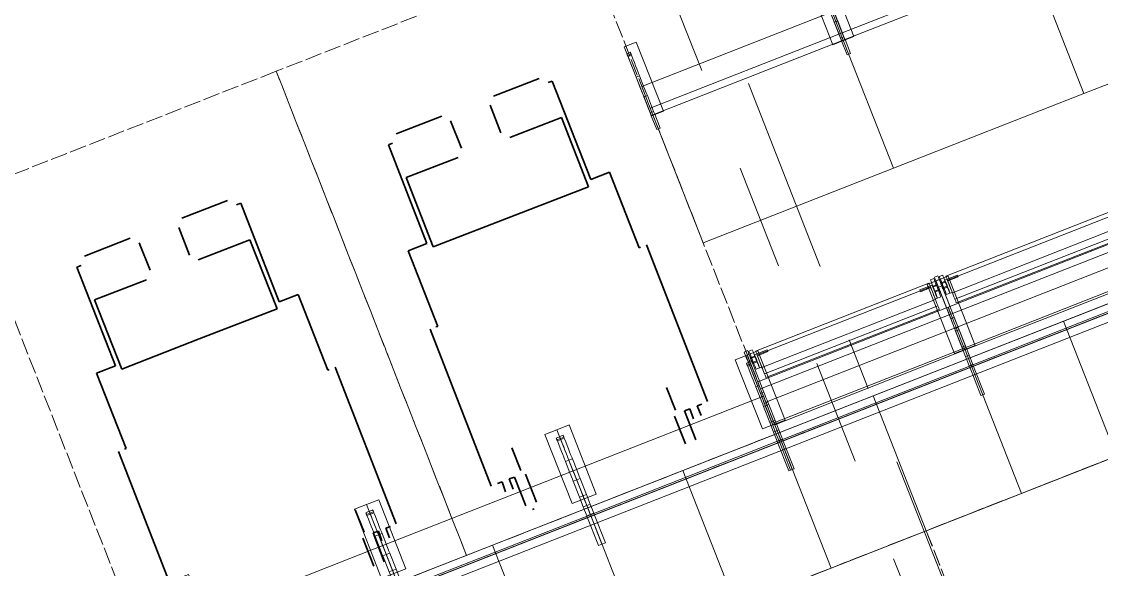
# Model space of a CAD drawing. Header units: millimetres. Extents: x -89663 to 74273, y -103666 to 18539.
# Drawn here: x -23755 to -20851, y -57795 to -56321 of the extents above; entities that cross this region are included whole.
import ezdxf
from ezdxf.enums import TextEntityAlignment as Align

# ---------------------------------------------------------------- set-up
doc = ezdxf.new("R2010")
doc.units = ezdxf.units.MM
doc.header["$MEASUREMENT"] = 0
for name, pattern in [('Dashed', [564.444447, 282.222223, -282.222223]), ('Double Dashed', [1093.611073, 529.166651, -211.666656, 141.111112, -211.666656]), ('Hidden Line', [55, 45, -10])]:
    doc.linetypes.add(name, pattern=pattern)
for name, color, linetype in [('A-25-M_Wall_Ext', 7, 'Continuous'), ('A-95-MC_Marker_Section_P2.Marker', 7, 'Continuous'), ('New_A-15-MG_Structural_Grid_Phase_2', 7, 'Continuous'), ('New_A-20-M_Floor_Slab', 7, 'Continuous'), ('New_A-25-M_Wall_Ext', 7, 'Continuous'), ('New_A-35-M_FFE_Fixed', 7, 'Continuous')]:
    doc.layers.add(name, color=color, linetype=linetype)
for name, color, linetype, lineweight in [('A-25-M_Wall_Ext_Pen_No__87', 8, 'Continuous', 20), ('A-95-MC_Marker_Section_P2.Marker_Pen_No__1', 7, 'Continuous', 13), ('New_A-20-M_Floor_Slab_Pen_No__87', 8, 'Continuous', 20), ('New_A-20-M_Floor_Slab_Pen_No__89', 8, 'Continuous', 20), ('New_A-25-M_Wall_Ext_Pen_No__87', 8, 'Continuous', 20), ('New_A-35-M_FFE_Fixed_Pen_No__1', 7, 'Continuous', 13), ('New_A-95-P_Drawing_Pen_No__1', 7, 'Continuous', 13), ('New_A-95-P_Drawing_Pen_No__101', 252, 'Continuous', 15), ('New_A-95-P_Drawing_Pen_No__7', 7, 'Continuous', 35)]:
    doc.layers.add(name, color=color, linetype=linetype, lineweight=lineweight)
doc.layers.add('New_A-15-MG_Structural_Grid_Phase_2_Pen_No__222', color=7, linetype='Continuous', lineweight=13, true_color=0x65af33)
doc.styles.add('GENERATED_STYLE_4', font='')
doc.styles.get('GENERATED_STYLE_4').set_extended_font_data('Swis721 BT')

# ---------------------------------------------------------------- blocks, each defined once
blk = doc.blocks.new('Slab_1_1', base_point=(-18804.7, -56308.9))
at = {"layer": 'New_A-20-M_Floor_Slab_Pen_No__89', "linetype": 'Continuous', "flags": 128}
blk.add_lwpolyline([(-18804.7, -56308.9), (-24109.7, -58392.2), (-23994.9, -59408.9), (-18197, -57132)], close=True, dxfattribs=at)
blk = doc.blocks.new('Wall_4_1', base_point=(-18610.5, -56232.6))
at = {"layer": 'New_A-20-M_Floor_Slab_Pen_No__87', "linetype": 'Continuous', "flags": 128}
for points in [[(-18610.5, -56232.6), (-24302.4, -58467.9)], [(-24297, -58489.4), (-18599.7, -56252)]]:
    blk.add_lwpolyline(points, dxfattribs=at)
blk = doc.blocks.new('Wall_55_1', base_point=(-38175.9, -69536.5))
at = {"layer": 'New_A-25-M_Wall_Ext_Pen_No__87', "linetype": 'Hidden Line'}
for radius in [28161.8, 28211.8]:
    blk.add_arc((-26758.9, -43792.8), radius, 246.08329, 336.44041, dxfattribs=at)
blk = doc.blocks.new('Wall_231_1', base_point=(-38294.6, -69816.9))
at = {"layer": 'A-25-M_Wall_Ext_Pen_No__87', "linetype": 'Hidden Line'}
for radius, start, end in [(28130.8, 246.16287, 336.76285), (28469.8, 246.15506, 336.76093)]:
    blk.add_arc((-26785.3, -43777.2), radius, start, end, dxfattribs=at)
blk = doc.blocks.new('Montpelier tall surface')
at = {"layer": 'New_A-35-M_FFE_Fixed_Pen_No__1', "linetype": 'Continuous'}
for p, q in [((0, 550), (0, 0)), ((390, 550), (0, 550)), ((370, 550), (285, 550)), ((285, 540), (285, 550)), ((370, 540), (285, 540)), ((371, 550), (370, 550)), ((370, 540), (370, 550)), ((371, 540), (370, 540)), ((370.4, 0), (370.4, 550)), ((370.4, 550), (390, 550)), ((397.3, 550), (371, 550)), ((371, 540), (371, 550)), ((397.3, 540), (371, 540)), ((390, 0), (390, 550)), ((390, 550), (497, 550)), ((390, 0), (390, 550)), ((424.7, 550), (397.3, 550)), ((397.3, 540), (397.3, 550)), ((424.7, 540), (397.3, 540)), ((416, 550), (416, 515)), ((416, 550), (616, 550)), ((470.9, 550), (424.7, 550)), ((424.7, 540), (424.7, 550)), ((470.9, 540), (424.7, 540)), ((477.4, 550), (470.9, 550)), ((470.9, 540), (470.9, 550)), ((477.4, 540), (470.9, 540)), ((495.7, 550), (477.4, 550)), ((495.7, 540), (477.4, 540)), ((528.2, 550), (495.7, 550)), ((528.2, 540), (495.7, 540)), ((497, 0), (497, 550)), ((530.6, 550), (528.2, 550)), ((528.2, 540), (528.2, 550)), ((530.6, 540), (528.2, 540)), ((534.9, 550), (530.6, 550)), ((534.9, 540), (530.6, 540)), ((540.8, 550), (534.9, 550)), ((540.8, 540), (534.9, 540)), ((548.2, 550), (540.8, 550)), ((548.2, 540), (540.8, 540)), ((556.9, 550), (548.2, 550)), ((556.9, 540), (548.2, 540)), ((566.6, 550), (556.9, 550)), ((566.6, 540), (556.9, 540)), ((576.9, 550), (566.6, 550)), ((576.9, 540), (566.6, 540)), ((587.6, 550), (576.9, 550)), ((587.6, 540), (576.9, 540)), ((591, 550), (587.6, 550)), ((587.6, 540), (587.6, 550)), ((591, 540), (587.6, 540)), ((592, 550), (591, 550)), ((591, 540), (591, 550)), ((592, 540), (591, 540)), ((592.9, 550), (592, 550)), ((592.9, 540), (592, 540)), ((593.8, 550), (592.9, 550)), ((593.8, 540), (592.9, 540)), ((594.6, 550), (593.8, 550)), ((594.6, 540), (593.8, 540)), ((595.2, 550), (594.6, 550)), ((595.2, 540), (594.6, 540)), ((595.6, 550), (595.2, 550)), ((595.6, 540), (595.2, 540)), ((595.9, 550), (595.6, 550)), ((595.9, 540), (595.6, 540)), ((596, 550), (595.9, 550)), ((596, 540), (595.9, 540)), ((596, 540), (596, 550)), ((616, 550), (616, 515)), ((416, 515), (616, 515)), ((416, 0), (416, 35)), ((416, 35), (616, 35)), ((616, 0), (616, 35)), ((0, 0), (390, 0)), ((285, 10), (285, 0)), ((370, 10), (285, 10)), ((370, 0), (285, 0)), ((370, 10), (370, 0)), ((371, 10), (370, 10)), ((371, 0), (370, 0)), ((370.4, 0), (390, 0)), ((371, 10), (371, 0)), ((397.3, 10), (371, 10)), ((397.3, 0), (371, 0)), ((390, 0), (497, 0)), ((424.7, 10), (397.3, 10)), ((397.3, 10), (397.3, 0)), ((424.7, 0), (397.3, 0)), ((416, 0), (616, 0)), ((470.9, 10), (424.7, 10)), ((424.7, 10), (424.7, 0)), ((470.9, 0), (424.7, 0)), ((477.4, 10), (470.9, 10)), ((470.9, 10), (470.9, 0)), ((477.4, 0), (470.9, 0)), ((495.7, 10), (477.4, 10)), ((495.7, 0), (477.4, 0)), ((528.2, 10), (495.7, 10)), ((528.2, 0), (495.7, 0)), ((530.6, 10), (528.2, 10)), ((528.2, 10), (528.2, 0)), ((530.6, 0), (528.2, 0)), ((534.9, 10), (530.6, 10)), ((534.9, 0), (530.6, 0)), ((540.8, 10), (534.9, 10)), ((540.8, 0), (534.9, 0)), ((548.2, 10), (540.8, 10)), ((548.2, 0), (540.8, 0)), ((556.9, 10), (548.2, 10)), ((556.9, 0), (548.2, 0)), ((566.6, 10), (556.9, 10)), ((566.6, 0), (556.9, 0)), ((576.9, 10), (566.6, 10)), ((576.9, 0), (566.6, 0)), ((587.6, 10), (576.9, 10)), ((587.6, 0), (576.9, 0)), ((591, 10), (587.6, 10)), ((587.6, 10), (587.6, 0)), ((591, 0), (587.6, 0)), ((592, 10), (591, 10)), ((591, 10), (591, 0)), ((592, 0), (591, 0)), ((592.9, 10), (592, 10)), ((592.9, 0), (592, 0)), ((593.8, 10), (592.9, 10)), ((593.8, 0), (592.9, 0)), ((594.6, 10), (593.8, 10)), ((594.6, 0), (593.8, 0)), ((595.2, 10), (594.6, 10)), ((595.2, 0), (594.6, 0)), ((595.6, 10), (595.2, 10)), ((595.6, 0), (595.2, 0)), ((595.9, 10), (595.6, 10)), ((595.9, 0), (595.6, 0)), ((596, 10), (595.9, 10)), ((596, 0), (595.9, 0)), ((596, 10), (596, 0))]:
    blk.add_line(p, q, dxfattribs=at)
blk = doc.blocks.new('Montpelier with surface')
at = {"layer": 'New_A-35-M_FFE_Fixed_Pen_No__1', "linetype": 'Continuous'}
for p, q in [((0, 555), (0, 5)), ((390, 555), (0, 555)), ((285, 560), (370, 560)), ((285, 550), (285, 560)), ((370, 560), (371, 560)), ((370, 550), (370, 560)), ((370, 5), (370, 555)), ((370, 555), (414.6, 555)), ((371, 560), (397.3, 560)), ((371, 550), (371, 560)), ((390, 5), (390, 555)), ((397.3, 550), (397.3, 560)), ((397.3, 560), (424.7, 560)), ((414.6, 555), (415.5, 555)), ((414.6, 5), (414.6, 555)), ((415.5, 555), (416.5, 555)), ((416, 559.5), (616, 559.5)), ((416, 559.5), (416, 524.5)), ((416.5, 555), (417.4, 555)), ((417.4, 555), (418.3, 555)), ((418.3, 555), (419, 555)), ((419, 555), (419.6, 555)), ((419.6, 555), (420, 555)), ((420, 555), (420.2, 555)), ((420.2, 5), (420.2, 555)), ((420.2, 555), (480, 555)), ((424.7, 550), (424.7, 560)), ((424.7, 560), (470.9, 560)), ((470.9, 560), (477.4, 560)), ((470.9, 550), (470.9, 560)), ((477.4, 560), (478.6, 560)), ((477.4, 550), (477.4, 560)), ((478.6, 560), (480.7, 560)), ((480, 555), (482.5, 555)), ((480, 5), (480, 555)), ((480.7, 560), (483.7, 560)), ((482.5, 555), (485.7, 555)), ((483.7, 560), (487.4, 560)), ((485.7, 555), (489.5, 555)), ((487.4, 560), (491.7, 560)), ((489.5, 555), (493.9, 555)), ((491.7, 560), (496.6, 560)), ((493.9, 555), (499, 555)), ((496.6, 560), (501.7, 560)), ((499, 555), (504.7, 555)), ((501.7, 560), (507.1, 560)), ((504.7, 555), (511, 555)), ((507.1, 560), (597.9, 560)), ((507.1, 550), (507.1, 560)), ((511, 555), (517.9, 555)), ((517.9, 555), (525.2, 555)), ((517.9, 5), (517.9, 555)), ((525.2, 555), (530.9, 555)), ((530.9, 555), (535, 555)), ((535, 555), (537.4, 555)), ((537.4, 555), (538.2, 555)), ((538.2, 5), (538.2, 555)), ((597.9, 560), (608.1, 560)), ((597.9, 550), (597.9, 560)), ((608.1, 560), (617, 560)), ((616, 559.5), (616, 524.5)), ((617, 560), (623.5, 560)), ((623.5, 560), (626.7, 560)), ((626.7, 550), (626.7, 560)), ((285, 550), (370, 550)), ((370, 550), (371, 550)), ((371, 550), (397.3, 550)), ((397.3, 550), (424.7, 550)), ((416, 524.5), (616, 524.5)), ((424.7, 550), (470.9, 550)), ((470.9, 550), (477.4, 550)), ((477.4, 550), (478.6, 550)), ((478.6, 550), (480.7, 550)), ((480.7, 550), (483.7, 550)), ((483.7, 550), (487.4, 550)), ((487.4, 550), (491.7, 550)), ((491.7, 550), (496.6, 550)), ((496.6, 550), (501.7, 550)), ((501.7, 550), (507.1, 550)), ((507.1, 550), (597.9, 550)), ((541.1, 29.5), (541.1, 530.5)), ((541.1, 530.5), (541.7, 530.5)), ((541.7, 530.5), (543.1, 530.5)), ((543.1, 530.5), (545.3, 530.5)), ((545.3, 530.5), (548.1, 530.5)), ((548.1, 530.5), (551.8, 530.5)), ((551.8, 530.5), (552.7, 530.5)), ((551.8, 29.5), (551.8, 530.5)), ((552.7, 530.5), (554.3, 530.5)), ((554.3, 530.5), (556.3, 530.5)), ((556.3, 530.5), (558.8, 530.5)), ((558.8, 530.5), (561.5, 530.5)), ((561.5, 530.5), (564.4, 530.5)), ((564.4, 530.5), (567.4, 530.5)), ((567.4, 530.5), (570.4, 530.5)), ((570.4, 530.5), (607, 530.5)), ((570.4, 29.5), (570.4, 530.5)), ((571.6, 547), (573.6, 547)), ((571.6, 547), (571.6, 537.3)), ((571.6, 537.3), (573.6, 537.3)), ((571.6, 536.5), (572.4, 536.5)), ((571.6, 536.5), (571.6, 530.5)), ((571.6, 530.5), (572.4, 530.5)), ((572.4, 536.5), (574.9, 536.5)), ((572.4, 530.5), (574.9, 530.5)), ((573.6, 547), (579.3, 547)), ((573.6, 537.3), (579.3, 537.3)), ((574.9, 536.5), (578.9, 536.5)), ((574.9, 530.5), (578.9, 530.5)), ((578.9, 536.5), (584, 536.5)), ((578.9, 530.5), (584, 530.5)), ((579.3, 547), (587.8, 547)), ((579.3, 537.3), (587.8, 537.3)), ((584, 536.5), (590.1, 536.5)), ((584, 530.5), (590.1, 530.5)), ((587.8, 547), (597.9, 547)), ((587.8, 537.3), (597.9, 537.3)), ((589.7, 550.3), (590.2, 550.3)), ((589.7, 550.3), (589.7, 537.3)), ((589.7, 537.3), (590.2, 537.3)), ((590.1, 536.5), (596.6, 536.5)), ((590.1, 530.5), (596.6, 530.5)), ((590.2, 550.3), (591.7, 550.3)), ((590.2, 537.3), (591.7, 537.3)), ((591.7, 550.3), (594, 550.3)), ((591.7, 537.3), (594, 537.3)), ((592.1, 550.3), (592.7, 550.3)), ((592.1, 550.3), (592.1, 537.3)), ((592.1, 537.3), (592.7, 537.3)), ((592.7, 550.3), (594.2, 550.3)), ((592.7, 537.3), (594.2, 537.3)), ((594, 550.3), (596.7, 550.3)), ((594, 537.3), (596.7, 537.3)), ((594.2, 550.3), (596.5, 550.3)), ((594.2, 537.3), (596.5, 537.3)), ((596.5, 550.3), (599.1, 550.3)), ((596.5, 537.3), (599.1, 537.3)), ((596.6, 536.5), (603.3, 536.5)), ((596.6, 530.5), (603.3, 530.5)), ((596.7, 550.3), (599.4, 550.3)), ((596.7, 537.3), (599.4, 537.3)), ((597.9, 550), (608.1, 550)), ((597.9, 547), (608, 547)), ((597.9, 537.3), (608, 537.3)), ((599.1, 550.3), (601.8, 550.3)), ((599.1, 537.3), (601.8, 537.3)), ((599.4, 550.3), (601.6, 550.3)), ((599.4, 537.3), (601.6, 537.3)), ((601.6, 550.3), (603.2, 550.3)), ((601.6, 537.3), (603.2, 537.3)), ((601.8, 550.3), (604.1, 550.3)), ((601.8, 537.3), (604.1, 537.3)), ((603.2, 550.3), (603.7, 550.3)), ((603.2, 537.3), (603.7, 537.3)), ((603.3, 536.5), (609.5, 536.5)), ((603.3, 530.5), (609.5, 530.5)), ((603.7, 550.3), (603.7, 537.3)), ((604.1, 550.3), (605.6, 550.3)), ((604.1, 537.3), (605.6, 537.3)), ((604.5, 530.5), (604.5, 500.5)), ((604.5, 530.5), (609.5, 530.5)), ((605.6, 550.3), (606.1, 550.3)), ((605.6, 537.3), (606.1, 537.3)), ((606.1, 550.3), (606.1, 537.3)), ((607, 530.5), (609.5, 530.5)), ((607, 29.5), (607, 530.5)), ((608, 547), (616.5, 547)), ((608, 537.3), (616.5, 537.3)), ((608.1, 550), (617, 550)), ((609.5, 536.5), (609.5, 530.5)), ((609.5, 530.5), (611.9, 530.5)), ((609.5, 530.5), (609.5, 500.5)), ((611.9, 530.5), (613.9, 530.5)), ((613.9, 530.5), (615.5, 530.5)), ((615.5, 530.5), (616.8, 530.5)), ((616.5, 547), (622.2, 547)), ((616.5, 537.3), (622.2, 537.3)), ((616.8, 530.5), (617.6, 530.5)), ((617, 550), (623.5, 550)), ((617.6, 530.5), (617.9, 530.5)), ((617.9, 29.5), (617.9, 530.5)), ((622.2, 547), (624.2, 547)), ((622.2, 537.3), (624.2, 537.3)), ((623.5, 550), (626.7, 550)), ((624.2, 547), (624.2, 537.3)), ((604.5, 500.5), (609.5, 500.5)), ((604.5, 29.5), (604.5, 59.5)), ((604.5, 59.5), (609.5, 59.5)), ((609.5, 29.5), (609.5, 59.5)), ((416, 0), (416, 35)), ((416, 35), (616, 35)), ((541.1, 29.5), (541.7, 29.5)), ((541.7, 29.5), (543.1, 29.5)), ((543.1, 29.5), (545.3, 29.5)), ((545.3, 29.5), (548.1, 29.5)), ((548.1, 29.5), (551.8, 29.5)), ((551.8, 29.5), (552.7, 29.5)), ((552.7, 29.5), (554.3, 29.5)), ((554.3, 29.5), (556.3, 29.5)), ((556.3, 29.5), (558.8, 29.5)), ((558.8, 29.5), (561.5, 29.5)), ((561.5, 29.5), (564.4, 29.5)), ((564.4, 29.5), (567.4, 29.5)), ((567.4, 29.5), (570.4, 29.5)), ((570.4, 29.5), (607, 29.5)), ((571.6, 23.5), (571.6, 29.5)), ((571.6, 29.5), (572.4, 29.5)), ((572.4, 29.5), (574.9, 29.5)), ((574.9, 29.5), (578.9, 29.5)), ((578.9, 29.5), (584, 29.5)), ((584, 29.5), (590.1, 29.5)), ((590.1, 29.5), (596.6, 29.5)), ((596.6, 29.5), (603.3, 29.5)), ((603.3, 29.5), (609.5, 29.5)), ((604.5, 29.5), (609.5, 29.5)), ((607, 29.5), (609.5, 29.5)), ((609.5, 23.5), (609.5, 29.5)), ((609.5, 29.5), (611.9, 29.5)), ((611.9, 29.5), (613.9, 29.5)), ((613.9, 29.5), (615.5, 29.5)), ((615.5, 29.5), (616.8, 29.5)), ((616, 0), (616, 35)), ((616.8, 29.5), (617.6, 29.5)), ((617.6, 29.5), (617.9, 29.5)), ((0, 5), (390, 5)), ((285, 10), (370, 10)), ((285, 0), (285, 10)), ((370, 10), (371, 10)), ((370, 0), (370, 10)), ((370, 5), (414.6, 5)), ((371, 10), (397.3, 10)), ((371, 0), (371, 10)), ((397.3, 10), (424.7, 10)), ((397.3, 0), (397.3, 10)), ((414.6, 5), (415.5, 5)), ((415.5, 5), (416.5, 5)), ((416.5, 5), (417.4, 5)), ((417.4, 5), (418.3, 5)), ((418.3, 5), (419, 5)), ((419, 5), (419.6, 5)), ((419.6, 5), (420, 5)), ((420, 5), (420.2, 5)), ((420.2, 5), (480, 5)), ((424.7, 10), (470.9, 10)), ((424.7, 0), (424.7, 10)), ((470.9, 10), (477.4, 10)), ((470.9, 0), (470.9, 10)), ((477.4, 10), (478.6, 10)), ((477.4, 0), (477.4, 10)), ((478.6, 10), (480.7, 10)), ((480, 5), (482.5, 5)), ((480.7, 10), (483.7, 10)), ((482.5, 5), (485.7, 5)), ((483.7, 10), (487.4, 10)), ((485.7, 5), (489.5, 5)), ((487.4, 10), (491.7, 10)), ((489.5, 5), (493.9, 5)), ((491.7, 10), (496.6, 10)), ((493.9, 5), (499, 5)), ((496.6, 10), (501.7, 10)), ((499, 5), (504.7, 5)), ((501.7, 10), (507.1, 10)), ((504.7, 5), (511, 5)), ((507.1, 10), (597.9, 10)), ((507.1, 0), (507.1, 10)), ((511, 5), (517.9, 5)), ((517.9, 5), (525.2, 5)), ((525.2, 5), (530.9, 5)), ((530.9, 5), (535, 5)), ((535, 5), (537.4, 5)), ((537.4, 5), (538.2, 5)), ((571.6, 23.5), (572.4, 23.5)), ((571.6, 22.7), (573.6, 22.7)), ((571.6, 13), (571.6, 22.7)), ((571.6, 13), (573.6, 13)), ((572.4, 23.5), (574.9, 23.5)), ((573.6, 22.7), (579.3, 22.7)), ((573.6, 13), (579.3, 13)), ((574.9, 23.5), (578.9, 23.5)), ((578.9, 23.5), (584, 23.5)), ((579.3, 22.7), (587.8, 22.7)), ((579.3, 13), (587.8, 13)), ((584, 23.5), (590.1, 23.5)), ((587.8, 22.7), (597.9, 22.7)), ((587.8, 13), (597.9, 13)), ((589.7, 9.7), (589.7, 22.7)), ((589.7, 22.7), (590.2, 22.7)), ((589.7, 9.7), (590.2, 9.7)), ((590.1, 23.5), (596.6, 23.5)), ((590.2, 22.7), (591.7, 22.7)), ((590.2, 9.7), (591.7, 9.7)), ((591.7, 22.7), (594, 22.7)), ((591.7, 9.7), (594, 9.7)), ((592.1, 9.7), (592.1, 22.7)), ((592.1, 22.7), (592.7, 22.7)), ((592.1, 9.7), (592.7, 9.7)), ((592.7, 22.7), (594.2, 22.7)), ((592.7, 9.7), (594.2, 9.7)), ((594, 22.7), (596.7, 22.7)), ((594, 9.7), (596.7, 9.7)), ((594.2, 22.7), (596.5, 22.7)), ((594.2, 9.7), (596.5, 9.7)), ((596.5, 22.7), (599.1, 22.7)), ((596.5, 9.7), (599.1, 9.7)), ((596.6, 23.5), (603.3, 23.5)), ((596.7, 22.7), (599.4, 22.7)), ((596.7, 9.7), (599.4, 9.7)), ((597.9, 22.7), (608, 22.7)), ((597.9, 13), (608, 13)), ((597.9, 10), (608.1, 10)), ((597.9, 0), (597.9, 10)), ((599.1, 22.7), (601.8, 22.7)), ((599.1, 9.7), (601.8, 9.7)), ((599.4, 22.7), (601.6, 22.7)), ((599.4, 9.7), (601.6, 9.7)), ((601.6, 22.7), (603.2, 22.7)), ((601.6, 9.7), (603.2, 9.7)), ((601.8, 22.7), (604.1, 22.7)), ((601.8, 9.7), (604.1, 9.7)), ((603.2, 22.7), (603.7, 22.7)), ((603.2, 9.7), (603.7, 9.7)), ((603.3, 23.5), (609.5, 23.5)), ((603.7, 9.7), (603.7, 22.7)), ((604.1, 22.7), (605.6, 22.7)), ((604.1, 9.7), (605.6, 9.7)), ((605.6, 22.7), (606.1, 22.7)), ((605.6, 9.7), (606.1, 9.7)), ((606.1, 9.7), (606.1, 22.7)), ((608, 22.7), (616.5, 22.7)), ((608, 13), (616.5, 13)), ((608.1, 10), (617, 10)), ((616.5, 22.7), (622.2, 22.7)), ((616.5, 13), (622.2, 13)), ((617, 10), (623.5, 10)), ((622.2, 22.7), (624.2, 22.7)), ((622.2, 13), (624.2, 13)), ((623.5, 10), (626.7, 10)), ((624.2, 13), (624.2, 22.7)), ((626.7, 0), (626.7, 10)), ((285, 0), (370, 0)), ((370, 0), (371, 0)), ((371, 0), (397.3, 0)), ((397.3, 0), (424.7, 0)), ((416, 0), (616, 0)), ((424.7, 0), (470.9, 0)), ((470.9, 0), (477.4, 0)), ((477.4, 0), (478.6, 0)), ((478.6, 0), (480.7, 0)), ((480.7, 0), (483.7, 0)), ((483.7, 0), (487.4, 0)), ((487.4, 0), (491.7, 0)), ((491.7, 0), (496.6, 0)), ((496.6, 0), (501.7, 0)), ((501.7, 0), (507.1, 0)), ((507.1, 0), (597.9, 0)), ((597.9, 0), (608.1, 0)), ((608.1, 0), (617, 0)), ((617, 0), (623.5, 0)), ((623.5, 0), (626.7, 0))]:
    blk.add_line(p, q, dxfattribs=at)
blk = doc.blocks.new('Montpelier surface only')
at = {"layer": 'New_A-35-M_FFE_Fixed_Pen_No__1', "linetype": 'Continuous'}
for p, q in [((0, 555), (0, 5)), ((390, 555), (0, 555)), ((370, 560), (329.6, 560)), ((329.6, 550), (329.6, 560)), ((369.2, 559.5), (569.2, 559.5)), ((369.2, 559.5), (369.2, 524.5)), ((377.9, 560), (370, 560)), ((370, 550), (370, 560)), ((370.4, 5), (370.4, 555)), ((370.4, 555), (390, 555)), ((424.1, 560), (377.9, 560)), ((377.9, 560), (377.9, 550)), ((390, 5), (390, 555)), ((390, 555), (452.2, 555)), ((390, 5), (390, 555)), ((430.5, 560), (424.1, 560)), ((424.1, 560), (424.1, 550)), ((448.9, 560), (430.5, 560)), ((481.3, 560), (448.9, 560)), ((452.2, 5), (452.2, 555)), ((483.8, 560), (481.3, 560)), ((481.3, 560), (481.3, 550)), ((488, 560), (483.8, 560)), ((493.9, 560), (488, 560)), ((501.4, 560), (493.9, 560)), ((510.1, 560), (501.4, 560)), ((519.7, 560), (510.1, 560)), ((530.1, 560), (519.7, 560)), ((540.8, 560), (530.1, 560)), ((544.2, 560), (540.8, 560)), ((540.8, 560), (540.8, 550)), ((545.1, 560), (544.2, 560)), ((544.2, 560), (544.2, 550)), ((546.1, 560), (545.1, 560)), ((546.9, 560), (546.1, 560)), ((547.7, 560), (546.9, 560)), ((548.3, 560), (547.7, 560)), ((548.8, 560), (548.3, 560)), ((549.1, 560), (548.8, 560)), ((549.1, 560), (549.2, 560)), ((549.2, 560), (549.2, 550)), ((569.2, 559.5), (569.2, 524.5)), ((370, 550), (329.6, 550)), ((369.2, 524.5), (569.2, 524.5)), ((377.9, 550), (370, 550)), ((424.1, 550), (377.9, 550)), ((430.5, 550), (424.1, 550)), ((448.9, 550), (430.5, 550)), ((481.3, 550), (448.9, 550)), ((483.8, 550), (481.3, 550)), ((488, 550), (483.8, 550)), ((493.9, 550), (488, 550)), ((501.4, 550), (493.9, 550)), ((510.1, 550), (501.4, 550)), ((519.7, 550), (510.1, 550)), ((530.1, 550), (519.7, 550)), ((540.8, 550), (530.1, 550)), ((544.2, 550), (540.8, 550)), ((545.1, 550), (544.2, 550)), ((546.1, 550), (545.1, 550)), ((546.9, 550), (546.1, 550)), ((547.7, 550), (546.9, 550)), ((548.3, 550), (547.7, 550)), ((548.8, 550), (548.3, 550)), ((549.1, 550), (548.8, 550)), ((549.1, 550), (549.2, 550)), ((369.2, 0), (369.2, 35)), ((369.2, 35), (569.2, 35)), ((569.2, 0), (569.2, 35)), ((0, 5), (390, 5)), ((329.6, 10), (329.6, 0)), ((370, 10), (329.6, 10)), ((370, 10), (370, 0)), ((377.9, 10), (370, 10)), ((370.4, 5), (390, 5)), ((377.9, 0), (377.9, 10)), ((424.1, 10), (377.9, 10)), ((390, 5), (452.2, 5)), ((430.5, 10), (424.1, 10)), ((424.1, 0), (424.1, 10)), ((448.9, 10), (430.5, 10)), ((481.3, 10), (448.9, 10)), ((483.8, 10), (481.3, 10)), ((481.3, 0), (481.3, 10)), ((488, 10), (483.8, 10)), ((493.9, 10), (488, 10)), ((501.4, 10), (493.9, 10)), ((510.1, 10), (501.4, 10)), ((519.7, 10), (510.1, 10)), ((530.1, 10), (519.7, 10)), ((540.8, 10), (530.1, 10)), ((544.2, 10), (540.8, 10)), ((540.8, 0), (540.8, 10)), ((545.1, 10), (544.2, 10)), ((544.2, 0), (544.2, 10)), ((546.1, 10), (545.1, 10)), ((546.9, 10), (546.1, 10)), ((547.7, 10), (546.9, 10)), ((548.3, 10), (547.7, 10)), ((548.8, 10), (548.3, 10)), ((549.1, 10), (548.8, 10)), ((549.1, 10), (549.2, 10)), ((549.2, 0), (549.2, 10)), ((370, 0), (329.6, 0)), ((369.2, 0), (569.2, 0)), ((377.9, 0), (370, 0)), ((424.1, 0), (377.9, 0)), ((430.5, 0), (424.1, 0)), ((448.9, 0), (430.5, 0)), ((481.3, 0), (448.9, 0)), ((483.8, 0), (481.3, 0)), ((488, 0), (483.8, 0)), ((493.9, 0), (488, 0)), ((501.4, 0), (493.9, 0)), ((510.1, 0), (501.4, 0)), ((519.7, 0), (510.1, 0)), ((530.1, 0), (519.7, 0)), ((540.8, 0), (530.1, 0)), ((544.2, 0), (540.8, 0)), ((545.1, 0), (544.2, 0)), ((546.1, 0), (545.1, 0)), ((546.9, 0), (546.1, 0)), ((547.7, 0), (546.9, 0)), ((548.3, 0), (547.7, 0)), ((548.8, 0), (548.3, 0)), ((549.1, 0), (548.8, 0)), ((549.1, 0), (549.2, 0))]:
    blk.add_line(p, q, dxfattribs=at)
blk = doc.blocks.new('Standard grid marker_10')
at = {"layer": 'New_A-15-MG_Structural_Grid_Phase_2_Pen_No__222', "linetype": 'Double Dashed'}
blk.add_line((2590.8, 0), (19514.6, 0), dxfattribs=at)
at = {"layer": 'New_A-15-MG_Structural_Grid_Phase_2_Pen_No__222', "style": 'GENERATED_STYLE_4'}
for tag, p in [('AC_MarkerText_1_0', (-500, 43.2)), ('AC_MarkerText_1_1', (22605.4, 43.2))]:
    blk.add_attdef(tag, text='', height=350, rotation=225.0159, dxfattribs=at).set_placement(p, align=Align.MIDDLE_CENTER)
blk = doc.blocks.new('Standard grid marker_24')
at = {"layer": 'New_A-15-MG_Structural_Grid_Phase_2_Pen_No__222', "linetype": 'Double Dashed'}
blk.add_arc((0, 0), 27977.6, 0, 90.63597, dxfattribs=at)
at = {"layer": 'New_A-15-MG_Structural_Grid_Phase_2_Pen_No__222', "style": 'GENERATED_STYLE_4'}
blk.add_attdef('AC_MarkerText_1', text='', height=350, rotation=90.3066, dxfattribs=at).set_placement((-1326.2, 28008), align=Align.MIDDLE_CENTER)
blk = doc.blocks.new('Cutting Plane_1_1', base_point=(-16057.7, -71396.2))
at = {"layer": 'A-95-MC_Marker_Section_P2.Marker_Pen_No__1', "linetype": 'Dashed'}
blk.add_line((-16149.1, -71163.5), (-24894.6, -48893.9), dxfattribs=at)

msp = doc.modelspace()

# ---------------------------------------------------------------- linework, layer by layer
at = {"layer": 'New_A-95-P_Drawing_Pen_No__1', "linetype": 'Continuous', "flags": 128}
for points in [[(-20441.3, -56925.8), (-20953.3, -57126.9), (-20810.7, -57489.9), (-20298.8, -57288.8)], [(-20953.3, -57126.9), (-21465.2, -57327.9), (-21322.6, -57690.9), (-20810.7, -57489.9)], [(-21977.1, -57529), (-21465.2, -57327.9), (-21322.6, -57690.9), (-21834.6, -57892)], [(-22489.1, -57730), (-21977.1, -57529), (-21834.6, -57892), (-22346.5, -58093)], [(-23001, -57931), (-22489.1, -57730), (-22346.5, -58093), (-22858.5, -58294.1)]]:
    msp.add_lwpolyline(points, close=True, dxfattribs=at)
at = {"layer": 'New_A-95-P_Drawing_Pen_No__101', "linetype": 'Hidden Line', "flags": 128}
for points in [[(-22232.9, -56125.3), (-23070.6, -56454.3), (-22558.9, -57757.4), (-21721.2, -57428.4)], [(-23070.6, -56454.3), (-23908.4, -56783.3), (-23396.6, -58086.4), (-22558.9, -57757.4)], [(-20609.7, -58001.8), (-20810.7, -57489.9), (-21322.6, -57690.9), (-21121.6, -58202.9)], [(-21633.5, -58403.9), (-21834.6, -57892), (-21322.6, -57690.9), (-21121.6, -58202.9)]]:
    msp.add_lwpolyline(points, close=True, dxfattribs=at)
msp.add_lwpolyline([(-24302.4, -58467.9), (-18610.5, -56232.6)], dxfattribs=at)
at = {"layer": 'New_A-95-P_Drawing_Pen_No__7', "linetype": 'Continuous'}
for p, q in [((-22363.7, -56473.5), (-22486.6, -56521.2)), ((-22328.2, -56480.8), (-22339.7, -56484.6)), ((-22328.2, -56480.8), (-22224.8, -56746.1)), ((-22466.2, -56620.1), (-22495, -56546)), ((-22748.4, -56622.7), (-22625.4, -56575)), ((-22572.2, -56661.1), (-22601.9, -56587.5)), ((-22303.8, -56578.7), (-22442.7, -56632.5)), ((-22303.8, -56578.7), (-22230.6, -56765)), ((-22768.8, -56652.7), (-22757.7, -56648)), ((-22768.8, -56652.7), (-22665.4, -56918)), ((-22721.3, -56740.7), (-22581.6, -56686.4)), ((-22721.3, -56740.7), (-22648.2, -56927)), ((-22174.2, -56726.3), (-22224.8, -56746.1)), ((-22174.2, -56726.3), (-22094.4, -56929.5)), ((-22230.6, -56765), (-22440.1, -56845.8)), ((-23201.4, -56802.5), (-23324.3, -56850.2)), ((-23165.9, -56809.8), (-23177.4, -56813.6)), ((-23165.9, -56809.8), (-23062.5, -57075.1)), ((-22648.2, -56927), (-22440.1, -56845.8)), ((-23303.9, -56949), (-23332.7, -56874.9)), ((-23586.1, -56951.7), (-23463.2, -56904)), ((-23410, -56990.1), (-23439.6, -56916.5)), ((-23141.5, -56907.7), (-23280.4, -56961.5)), ((-23141.5, -56907.7), (-23068.4, -57094)), ((-22715.9, -56937.8), (-22665.4, -56918)), ((-22715.9, -56937.8), (-22636.2, -57141)), ((-22094.4, -56929.5), (-22090.9, -56927.6)), ((-21910.6, -57343.5), (-22074.9, -56921.5)), ((-23606.5, -56981.6), (-23595.4, -56976.9)), ((-23606.5, -56981.6), (-23503.1, -57247)), ((-23559, -57069.7), (-23419.3, -57015.4)), ((-23011.9, -57055.3), (-23062.5, -57075.1)), ((-23011.9, -57055.3), (-22932.1, -57258.5)), ((-23559, -57069.7), (-23485.9, -57256)), ((-23068.4, -57094), (-23277.8, -57174.8)), ((-22492.7, -57570.6), (-22657, -57148.6)), ((-22636.2, -57141), (-22641.1, -57142.5)), ((-23485.9, -57256), (-23277.8, -57174.8)), ((-23553.7, -57266.8), (-23503.1, -57247)), ((-23553.7, -57266.8), (-23473.9, -57470)), ((-22932.1, -57258.5), (-22928.6, -57256.6)), ((-22748.3, -57672.4), (-22912.6, -57250.5)), ((-21996.9, -57366.3), (-22021, -57305.5)), ((-21926.1, -57350.5), (-21938.5, -57354.8)), ((-21928.2, -57380.9), (-21938.5, -57354.8)), ((-21970.4, -57457.4), (-21999.7, -57382.4)), ((-21958.1, -57362.8), (-21972.3, -57368)), ((-21942.5, -57446.1), (-21972.3, -57368)), ((-21948.6, -57389.4), (-21958.1, -57362.8)), ((-23473.9, -57470), (-23478.8, -57471.4)), ((-22413.1, -57528.7), (-22437.1, -57467.9)), ((-23330.4, -57899.5), (-23494.8, -57477.6)), ((-22443.9, -57551.7), (-22429.7, -57546.5)), ((-22433.1, -57578.7), (-22443.9, -57551.7)), ((-22399, -57624.1), (-22429.7, -57546.5)), ((-22370.6, -57613.7), (-22399.9, -57538.7)), ((-22475.9, -57563.9), (-22463.4, -57559.7)), ((-22453.9, -57586.3), (-22463.4, -57559.7)), ((-22834.6, -57695.2), (-22858.7, -57634.5)), ((-22381.4, -57634), (-22377, -57631.7)), ((-22795.8, -57691.8), (-22810, -57697)), ((-22780.2, -57775.1), (-22810, -57697)), ((-22786.3, -57718.4), (-22795.8, -57691.8)), ((-22763.8, -57679.5), (-22776.3, -57683.7)), ((-22765.9, -57709.9), (-22776.3, -57683.7)), ((-22808.1, -57786.4), (-22837.4, -57711.4))]:
    msp.add_line(p, q, dxfattribs=at)

# ---------------------------------------------------------------- block references
at = {"layer": 'A-25-M_Wall_Ext', "color": 250, "lineweight": 50, "true_color": 0x2a2a2a}
msp.add_blockref('Wall_231_1', (-38294.6, -69816.9), dxfattribs=at)
at = {"layer": 'A-95-MC_Marker_Section_P2.Marker'}
msp.add_blockref('Cutting Plane_1_1', (-16057.7, -71396.2), dxfattribs=at)
at = {"layer": 'New_A-15-MG_Structural_Grid_Phase_2', "color": 8, "linetype": 'Continuous', "lineweight": 15, "zscale": 1000}
for name, p, rotation in [('Standard grid marker_24', (-26783.5, -43781.2), 246.1337837427074), ('Standard grid marker_10', (-16266.9, -70590.4), 111.4245376389394)]:
    msp.add_blockref(name, p, dxfattribs=dict(at, rotation=rotation))
at = {"layer": 'New_A-20-M_Floor_Slab', "color": 250, "lineweight": 50, "true_color": 0x2a2a2a}
msp.add_blockref('Wall_4_1', (-18610.5, -56232.6), dxfattribs=at)
at = {"layer": 'New_A-20-M_Floor_Slab', "color": 8, "linetype": 'Continuous', "lineweight": 20}
msp.add_blockref('Slab_1_1', (-18804.7, -56308.9), dxfattribs=at)
at = {"layer": 'New_A-25-M_Wall_Ext', "color": 250, "lineweight": 50, "true_color": 0x2a2a2a}
msp.add_blockref('Wall_55_1', (-38175.9, -69536.5), dxfattribs=at)
at = {"layer": 'New_A-35-M_FFE_Fixed', "color": 251, "linetype": 'Continuous', "lineweight": 20, "true_color": 0x606060, "xscale": -0.9999999999999998, "zscale": 1000, "rotation": 291.4404118616021}
for name, p in [('Montpelier surface only', (-20903, -56516.2)), ('Montpelier surface only', (-21414.9, -56717.3)), ('Montpelier surface only', (-21926.9, -56918.3)), ('Montpelier with surface', (-21071.3, -57592.2)), ('Montpelier tall surface', (-22090.5, -57992.5))]:
    msp.add_blockref(name, p, dxfattribs=at)
at = {"layer": 'New_A-35-M_FFE_Fixed', "color": 251, "linetype": 'Continuous', "lineweight": 20, "true_color": 0x606060, "zscale": 1000}
for name, p, rotation in [('Montpelier with surface', (-21062, -57588.6), 111.4404118615947), ('Montpelier tall surface', (-22090.5, -57992.5), 111.4404118615947), ('Montpelier tall surface', (-22602.5, -58193.5), 111.440411861599), ('Montpelier with surface', (-20462.4, -58363), 111.4404118615947)]:
    msp.add_blockref(name, p, dxfattribs=dict(at, rotation=rotation))

doc.saveas('drawing.dxf')
